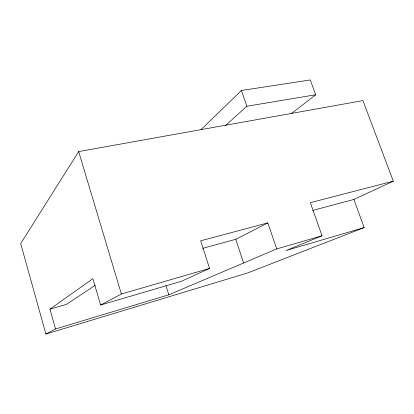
<?xml version="1.0" encoding="UTF-8"?>
<svg xmlns="http://www.w3.org/2000/svg" width="414" height="414" viewBox="0 0 414 414"><rect width="100%" height="100%" fill="white"/><g stroke="black" fill="none" stroke-linecap="round" stroke-linejoin="round"><path stroke-width="0.62" d="M353.887 199.46L393.3 181.177L362.933 100.607L78.67 151.576L20.7 243.603L45.897 334.062L247.655 272.945L364.16 227.576L353.887 199.46L312.875 210.374M201.038 129.623L241.409 90.5L310.267 79.938L315.68 94.759L291.182 113.752M225.294 125.758L246.868 106.248L315.68 94.759M55.512 328.959L49.939 309.144L92.881 278.679L100.623 305.02L181.389 281.282L209.577 268.407L200.65 240.798L267.832 222.892L276.728 248.917L168.803 294.815L55.512 328.959L45.897 334.062M95.23 285.324L66.281 304.461L49.939 309.144M100.623 305.02L121.369 294.007L209.577 268.407M202.762 248.307L235.747 239.308L267.832 222.892M393.3 181.177L310.324 202.658L322.04 235.763L285.986 250.548L364.16 227.576M276.728 248.917L322.04 235.763M241.409 90.5L246.868 106.248M235.747 239.308L243.618 262.999M165.931 285.582L168.803 294.815M78.67 151.576L121.369 294.007"/></g></svg>
